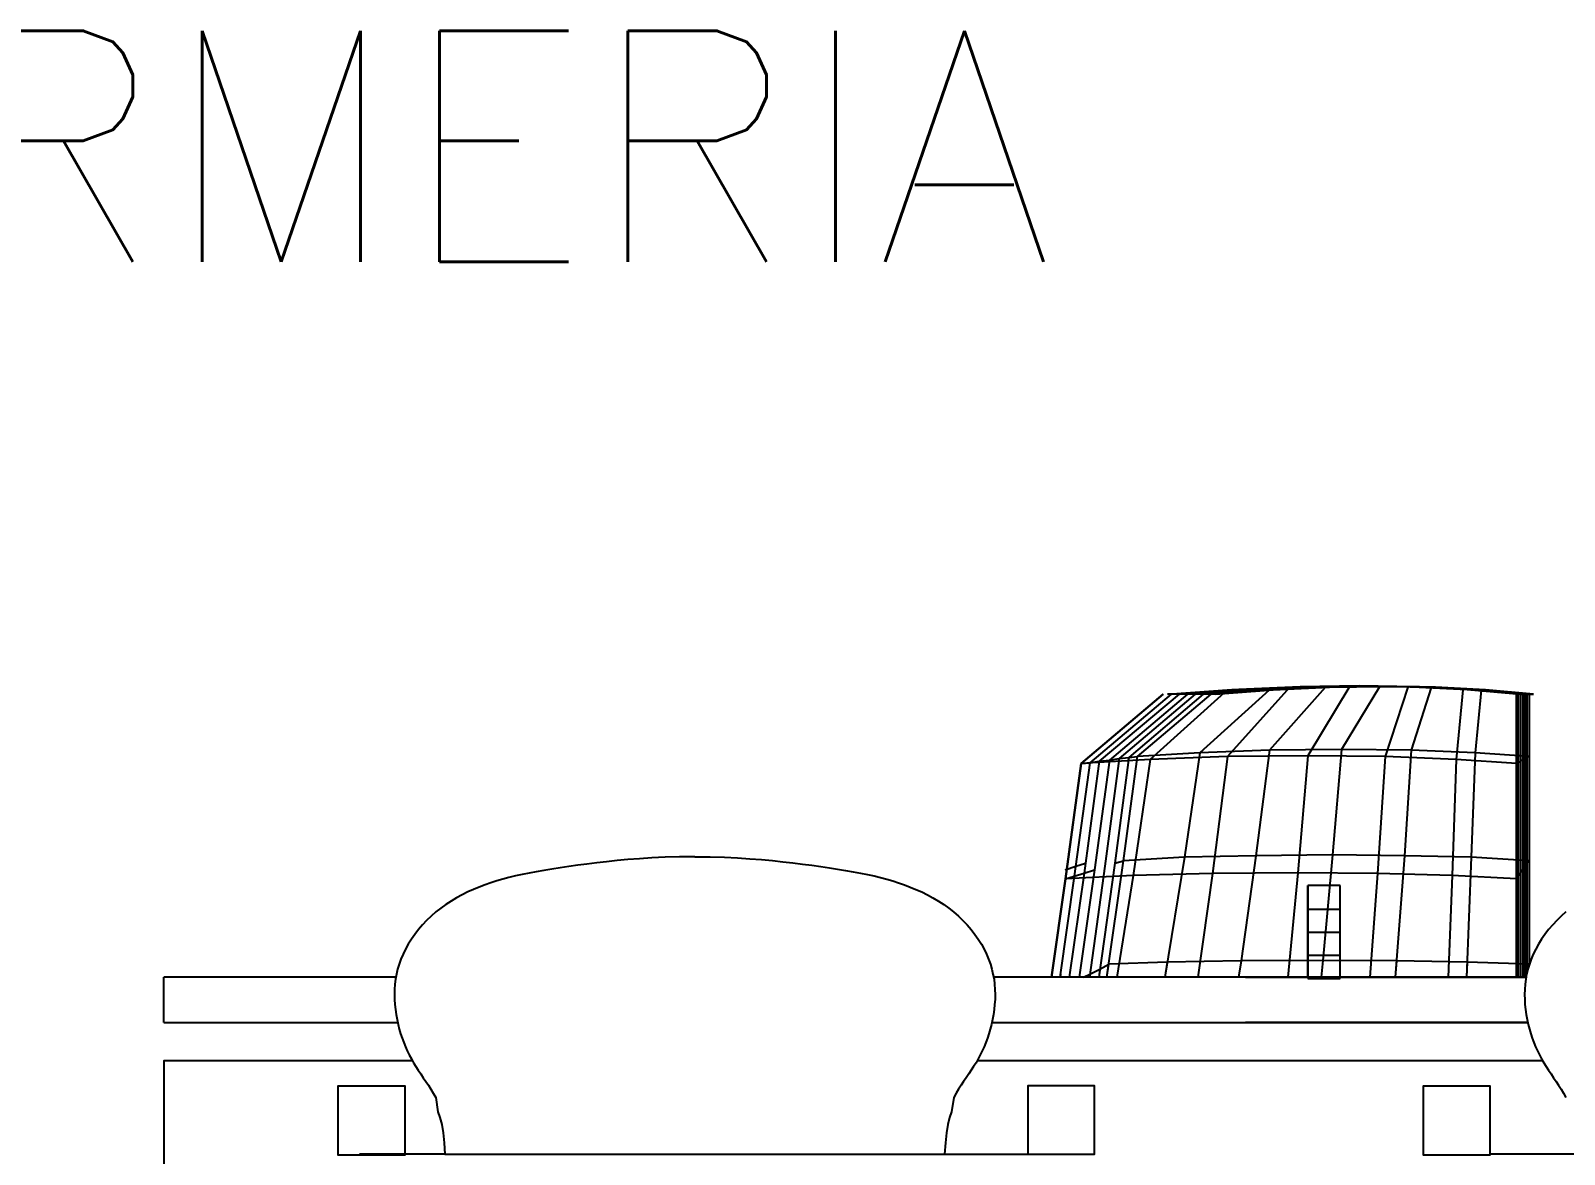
# Model space of a CAD drawing. Header units: millimetres. Extents: x 2056 to 4470, y 1400 to 3101.
# Drawn here: x 2174.748 to 2175.762, y 1408.79 to 1409.533 of the extents above; entities that cross this region are included whole.
import ezdxf
from ezdxf.enums import TextEntityAlignment as Align

# ---------------------------------------------------------------- set-up
doc = ezdxf.new("R2010")
doc.units = ezdxf.units.MM
doc.layers.add('A-ANNO-TEXT', color=190, linetype='Continuous')
doc.layers.add('A-PLAN-3', color=3, linetype='Continuous')
doc.styles.add('ROMANS', font='romans')

# ---------------------------------------------------------------- blocks, each defined once
blk = doc.blocks.new('ESCRITORIO CONSULTORIO')
for p, q in [((0.6063, 0.8689, 3.0108), (0.6606, 0.9146, 3.0108)), ((0.6606, 0.9146, 3.0108), (0.6063, 0.8689, 3.0108)), ((0.6658, 0.9146, 3.0108), (0.6121, 0.8694, 3.0108)), ((0.6711, 0.9146, 3.0108), (0.6183, 0.8704, 3.0108)), ((0.6766, 0.9146, 3.0108), (0.6251, 0.8711, 3.0108)), ((0.6818, 0.9146, 3.0108), (0.6316, 0.8721, 3.0108)), ((0.6871, 0.9146, 3.0108), (0.6378, 0.8729, 3.0108)), ((0.6436, 0.8734, 3.0108), (0.6923, 0.9146, 3.0108)), ((0.6436, 0.8734, 3.0108), (0.6923, 0.9146, 3.0108)), ((0.7031, 0.9176, 3.0108), (0.6521, 0.8716, 3.0108)), ((0.6634, 0.9148, 3.0108), (0.7059, 0.9178, 3.0108)), ((0.6634, 0.9148, 3.0108), (0.7059, 0.9178, 3.0108)), ((0.6634, 0.9148, 3.0108), (0.6634, 0.9148, 3.0108)), ((0.6634, 0.9148, 3.0108), (0.6634, 0.9148, 3.0108)), ((0.6686, 0.9148, 3.0108), (0.6634, 0.9148, 3.0108)), ((0.6634, 0.9148, 3.0108), (0.6634, 0.9148, 3.0108)), ((0.6686, 0.9148, 3.0108), (0.6634, 0.9148, 3.0108)), ((0.6634, 0.9148, 3.0108), (0.6634, 0.9148, 3.0108)), ((0.6634, 0.9148, 3.0108), (0.6634, 0.9148, 3.0108)), ((0.7106, 0.9178, 3.0108), (0.6686, 0.9148, 3.0108)), ((0.6739, 0.9148, 3.0108), (0.6686, 0.9148, 3.0108)), ((0.6686, 0.9148, 3.0108), (0.6686, 0.9148, 3.0108)), ((0.6686, 0.9148, 3.0108), (0.6686, 0.9148, 3.0108)), ((0.6739, 0.9148, 3.0108), (0.6686, 0.9148, 3.0108)), ((0.6686, 0.9148, 3.0108), (0.6686, 0.9148, 3.0108)), ((0.6686, 0.9148, 3.0108), (0.6686, 0.9148, 3.0108)), ((0.7151, 0.9178, 3.0108), (0.6739, 0.9148, 3.0108)), ((0.6794, 0.9148, 3.0108), (0.6739, 0.9148, 3.0108)), ((0.6739, 0.9148, 3.0108), (0.6739, 0.9148, 3.0108)), ((0.6739, 0.9148, 3.0108), (0.6739, 0.9148, 3.0108)), ((0.6794, 0.9148, 3.0108), (0.6739, 0.9148, 3.0108)), ((0.6739, 0.9148, 3.0108), (0.6739, 0.9148, 3.0108)), ((0.6739, 0.9148, 3.0108), (0.6739, 0.9148, 3.0108)), ((0.7196, 0.9178, 3.0108), (0.6794, 0.9148, 3.0108)), ((0.6846, 0.9148, 3.0108), (0.6794, 0.9148, 3.0108)), ((0.6794, 0.9148, 3.0108), (0.6794, 0.9148, 3.0108)), ((0.6794, 0.9148, 3.0108), (0.6794, 0.9148, 3.0108)), ((0.6846, 0.9148, 3.0108), (0.6794, 0.9148, 3.0108)), ((0.6794, 0.9148, 3.0108), (0.6794, 0.9148, 3.0108)), ((0.6794, 0.9148, 3.0108), (0.6794, 0.9148, 3.0108)), ((0.7241, 0.9176, 3.0108), (0.6846, 0.9148, 3.0108)), ((0.6899, 0.9148, 3.0108), (0.6846, 0.9148, 3.0108)), ((0.6846, 0.9148, 3.0108), (0.6846, 0.9148, 3.0108)), ((0.6846, 0.9148, 3.0108), (0.6846, 0.9148, 3.0108)), ((0.6899, 0.9148, 3.0108), (0.6846, 0.9148, 3.0108)), ((0.6846, 0.9148, 3.0108), (0.6846, 0.9148, 3.0108)), ((0.6846, 0.9148, 3.0108), (0.6846, 0.9148, 3.0108)), ((0.7306, 0.9174, 3.0108), (0.6848, 0.8759, 3.0108)), ((0.7286, 0.9176, 3.0108), (0.6899, 0.9148, 3.0108)), ((0.6951, 0.9148, 3.0108), (0.6899, 0.9148, 3.0108)), ((0.6899, 0.9148, 3.0108), (0.6899, 0.9148, 3.0108)), ((0.6899, 0.9148, 3.0108), (0.6899, 0.9148, 3.0108)), ((0.6951, 0.9148, 3.0108), (0.6899, 0.9148, 3.0108)), ((0.6899, 0.9148, 3.0108), (0.6899, 0.9148, 3.0108)), ((0.6899, 0.9148, 3.0108), (0.6899, 0.9148, 3.0108)), ((0.6951, 0.9148, 3.0108), (0.7334, 0.9176, 3.0108)), ((0.7334, 0.9176, 3.0108), (0.6951, 0.9148, 3.0108)), ((0.6951, 0.9148, 3.0108), (0.6951, 0.9148, 3.0108)), ((0.6951, 0.9148, 3.0108), (0.6951, 0.9148, 3.0108)), ((0.6951, 0.9148, 3.0108), (0.6951, 0.9148, 3.0108)), ((0.6951, 0.9148, 3.0108), (0.6951, 0.9148, 3.0108)), ((0.6951, 0.9148, 3.0108), (0.6951, 0.9148, 3.0108)), ((0.7443, 0.9194, 3.0108), (0.7031, 0.8734, 3.0108)), ((0.7059, 0.9178, 3.0108), (0.7471, 0.9196, 3.0108)), ((0.7059, 0.9178, 3.0108), (0.7471, 0.9196, 3.0108)), ((0.7059, 0.9178, 3.0108), (0.7059, 0.9178, 3.0108)), ((0.7059, 0.9178, 3.0108), (0.7059, 0.9178, 3.0108)), ((0.7059, 0.9178, 3.0108), (0.7106, 0.9178, 3.0108)), ((0.7511, 0.9196, 3.0108), (0.7106, 0.9178, 3.0108)), ((0.7106, 0.9178, 3.0108), (0.7106, 0.9178, 3.0108)), ((0.7106, 0.9178, 3.0108), (0.7151, 0.9178, 3.0108)), ((0.7106, 0.9178, 3.0108), (0.7106, 0.9178, 3.0108)), ((0.7106, 0.9178, 3.0108), (0.7106, 0.9178, 3.0108)), ((0.7551, 0.9196, 3.0108), (0.7151, 0.9178, 3.0108)), ((0.7151, 0.9178, 3.0108), (0.7151, 0.9178, 3.0108)), ((0.7151, 0.9178, 3.0108), (0.7196, 0.9178, 3.0108)), ((0.7151, 0.9178, 3.0108), (0.7151, 0.9178, 3.0108)), ((0.7151, 0.9178, 3.0108), (0.7151, 0.9178, 3.0108)), ((0.7589, 0.9193, 3.0108), (0.7196, 0.9178, 3.0108)), ((0.7196, 0.9178, 3.0108), (0.7196, 0.9178, 3.0108)), ((0.7196, 0.9178, 3.0108), (0.7241, 0.9176, 3.0108)), ((0.7196, 0.9178, 3.0108), (0.7196, 0.9178, 3.0108)), ((0.7196, 0.9178, 3.0108), (0.7196, 0.9178, 3.0108)), ((0.7626, 0.9193, 3.0108), (0.7241, 0.9176, 3.0108)), ((0.7241, 0.9176, 3.0108), (0.7241, 0.9176, 3.0108)), ((0.7241, 0.9176, 3.0108), (0.7286, 0.9176, 3.0108)), ((0.7241, 0.9176, 3.0108), (0.7241, 0.9176, 3.0108)), ((0.7241, 0.9176, 3.0108), (0.7241, 0.9176, 3.0108)), ((0.7664, 0.9193, 3.0108), (0.7286, 0.9176, 3.0108)), ((0.7286, 0.9176, 3.0108), (0.7286, 0.9176, 3.0108)), ((0.7286, 0.9176, 3.0108), (0.7334, 0.9176, 3.0108)), ((0.7286, 0.9176, 3.0108), (0.7286, 0.9176, 3.0108)), ((0.7286, 0.9176, 3.0108), (0.7286, 0.9176, 3.0108)), ((0.7678, 0.9191, 3.0108), (0.7308, 0.8776, 3.0108)), ((0.7334, 0.9176, 3.0108), (0.7706, 0.9193, 3.0108)), ((0.7706, 0.9193, 3.0108), (0.7334, 0.9176, 3.0108)), ((0.7334, 0.9176, 3.0108), (0.7334, 0.9176, 3.0108)), ((0.7334, 0.9176, 3.0108), (0.7334, 0.9176, 3.0108)), ((0.7334, 0.9176, 3.0108), (0.7334, 0.9176, 3.0108)), ((0.7334, 0.9176, 3.0108), (0.7334, 0.9176, 3.0108)), ((0.7471, 0.9196, 3.0108), (0.7869, 0.9203, 3.0108)), ((0.7471, 0.9196, 3.0108), (0.7869, 0.9203, 3.0108)), ((0.7471, 0.9196, 3.0108), (0.7471, 0.9196, 3.0108)), ((0.7471, 0.9196, 3.0108), (0.7471, 0.9196, 3.0108)), ((0.7471, 0.9196, 3.0108), (0.7511, 0.9196, 3.0108)), ((0.7901, 0.9203, 3.0108), (0.7511, 0.9196, 3.0108)), ((0.7511, 0.9196, 3.0108), (0.7511, 0.9196, 3.0108)), ((0.7511, 0.9196, 3.0108), (0.7551, 0.9196, 3.0108)), ((0.7511, 0.9196, 3.0108), (0.7511, 0.9196, 3.0108)), ((0.7511, 0.9196, 3.0108), (0.7511, 0.9196, 3.0108)), ((0.7934, 0.9201, 3.0108), (0.7551, 0.9196, 3.0108)), ((0.7551, 0.9196, 3.0108), (0.7551, 0.9196, 3.0108)), ((0.7551, 0.9196, 3.0108), (0.7589, 0.9193, 3.0108)), ((0.7551, 0.9196, 3.0108), (0.7551, 0.9196, 3.0108)), ((0.7551, 0.9196, 3.0108), (0.7551, 0.9196, 3.0108)), ((0.7841, 0.9201, 3.0108), (0.7563, 0.8739, 3.0108)), ((0.7966, 0.9201, 3.0108), (0.7589, 0.9193, 3.0108)), ((0.7589, 0.9193, 3.0108), (0.7589, 0.9193, 3.0108)), ((0.7589, 0.9193, 3.0108), (0.7626, 0.9193, 3.0108)), ((0.7589, 0.9193, 3.0108), (0.7589, 0.9193, 3.0108)), ((0.7589, 0.9193, 3.0108), (0.7589, 0.9193, 3.0108)), ((0.7996, 0.9198, 3.0108), (0.7626, 0.9193, 3.0108)), ((0.7626, 0.9193, 3.0108), (0.7626, 0.9193, 3.0108)), ((0.7626, 0.9193, 3.0108), (0.7664, 0.9193, 3.0108)), ((0.7626, 0.9193, 3.0108), (0.7626, 0.9193, 3.0108)), ((0.7626, 0.9193, 3.0108), (0.7626, 0.9193, 3.0108)), ((0.8029, 0.9198, 3.0108), (0.7664, 0.9193, 3.0108)), ((0.7664, 0.9193, 3.0108), (0.7664, 0.9193, 3.0108)), ((0.7664, 0.9193, 3.0108), (0.7706, 0.9193, 3.0108)), ((0.7664, 0.9193, 3.0108), (0.7664, 0.9193, 3.0108)), ((0.7664, 0.9193, 3.0108), (0.7664, 0.9193, 3.0108)), ((0.7706, 0.9193, 3.0108), (0.8064, 0.9198, 3.0108)), ((0.8064, 0.9198, 3.0108), (0.7706, 0.9193, 3.0108)), ((0.7706, 0.9193, 3.0108), (0.7706, 0.9193, 3.0108)), ((0.7706, 0.9193, 3.0108), (0.7706, 0.9193, 3.0108)), ((0.7706, 0.9193, 3.0108), (0.7706, 0.9193, 3.0108)), ((0.7706, 0.9193, 3.0108), (0.7706, 0.9193, 3.0108)), ((0.8036, 0.9196, 3.0108), (0.7786, 0.8781, 3.0108)), ((0.7869, 0.9203, 3.0108), (0.7869, 0.9203, 3.0108)), ((0.7869, 0.9203, 3.0108), (0.8251, 0.9196, 3.0108)), ((0.7869, 0.9203, 3.0108), (0.7869, 0.9203, 3.0108)), ((0.7869, 0.9203, 3.0108), (0.7901, 0.9203, 3.0108)), ((0.7869, 0.9203, 3.0108), (0.8251, 0.9196, 3.0108)), ((0.7901, 0.9203, 3.0108), (0.7901, 0.9203, 3.0108)), ((0.7901, 0.9203, 3.0108), (0.7934, 0.9201, 3.0108)), ((0.8276, 0.9196, 3.0108), (0.7901, 0.9203, 3.0108)), ((0.7901, 0.9203, 3.0108), (0.7901, 0.9203, 3.0108)), ((0.7901, 0.9203, 3.0108), (0.7901, 0.9203, 3.0108)), ((0.7934, 0.9201, 3.0108), (0.7934, 0.9201, 3.0108)), ((0.7934, 0.9201, 3.0108), (0.7966, 0.9201, 3.0108)), ((0.8301, 0.9196, 3.0108), (0.7934, 0.9201, 3.0108)), ((0.7934, 0.9201, 3.0108), (0.7934, 0.9201, 3.0108)), ((0.7934, 0.9201, 3.0108), (0.7934, 0.9201, 3.0108)), ((0.7966, 0.9201, 3.0108), (0.7966, 0.9201, 3.0108)), ((0.7966, 0.9201, 3.0108), (0.7996, 0.9198, 3.0108)), ((0.8329, 0.9193, 3.0108), (0.7966, 0.9201, 3.0108)), ((0.7966, 0.9201, 3.0108), (0.7966, 0.9201, 3.0108)), ((0.7966, 0.9201, 3.0108), (0.7966, 0.9201, 3.0108)), ((0.7996, 0.9198, 3.0108), (0.7996, 0.9198, 3.0108)), ((0.7996, 0.9198, 3.0108), (0.8029, 0.9198, 3.0108)), ((0.8356, 0.9193, 3.0108), (0.7996, 0.9198, 3.0108)), ((0.7996, 0.9198, 3.0108), (0.7996, 0.9198, 3.0108)), ((0.7996, 0.9198, 3.0108), (0.7996, 0.9198, 3.0108)), ((0.8029, 0.9198, 3.0108), (0.8029, 0.9198, 3.0108)), ((0.8029, 0.9198, 3.0108), (0.8064, 0.9198, 3.0108)), ((0.8381, 0.9193, 3.0108), (0.8029, 0.9198, 3.0108)), ((0.8029, 0.9198, 3.0108), (0.8029, 0.9198, 3.0108)), ((0.8029, 0.9198, 3.0108), (0.8029, 0.9198, 3.0108)), ((0.8064, 0.9198, 3.0108), (0.8064, 0.9198, 3.0108)), ((0.8064, 0.9198, 3.0108), (0.8406, 0.9193, 3.0108)), ((0.8064, 0.9198, 3.0108), (0.8064, 0.9198, 3.0108)), ((0.8406, 0.9193, 3.0108), (0.8064, 0.9198, 3.0108)), ((0.8064, 0.9198, 3.0108), (0.8064, 0.9198, 3.0108)), ((0.8064, 0.9198, 3.0108), (0.8064, 0.9198, 3.0108)), ((0.8223, 0.9194, 3.0108), (0.8073, 0.8734, 3.0108)), ((0.8378, 0.9191, 3.0108), (0.8246, 0.8776, 3.0108)), ((0.8251, 0.9196, 3.0108), (0.8251, 0.9196, 3.0108)), ((0.8251, 0.9196, 3.0108), (0.8616, 0.9178, 3.0108)), ((0.8251, 0.9196, 3.0108), (0.8251, 0.9196, 3.0108)), ((0.8251, 0.9196, 3.0108), (0.8276, 0.9196, 3.0108)), ((0.8251, 0.9196, 3.0108), (0.8616, 0.9178, 3.0108)), ((0.8276, 0.9196, 3.0108), (0.8276, 0.9196, 3.0108)), ((0.8276, 0.9196, 3.0108), (0.8301, 0.9196, 3.0108)), ((0.8636, 0.9178, 3.0108), (0.8276, 0.9196, 3.0108)), ((0.8276, 0.9196, 3.0108), (0.8276, 0.9196, 3.0108)), ((0.8276, 0.9196, 3.0108), (0.8276, 0.9196, 3.0108)), ((0.8301, 0.9196, 3.0108), (0.8301, 0.9196, 3.0108)), ((0.8301, 0.9196, 3.0108), (0.8329, 0.9193, 3.0108)), ((0.8656, 0.9178, 3.0108), (0.8301, 0.9196, 3.0108)), ((0.8301, 0.9196, 3.0108), (0.8301, 0.9196, 3.0108)), ((0.8301, 0.9196, 3.0108), (0.8301, 0.9196, 3.0108)), ((0.8329, 0.9193, 3.0108), (0.8329, 0.9193, 3.0108)), ((0.8329, 0.9193, 3.0108), (0.8356, 0.9193, 3.0108)), ((0.8676, 0.9178, 3.0108), (0.8329, 0.9193, 3.0108)), ((0.8329, 0.9193, 3.0108), (0.8329, 0.9193, 3.0108)), ((0.8329, 0.9193, 3.0108), (0.8329, 0.9193, 3.0108)), ((0.8356, 0.9193, 3.0108), (0.8356, 0.9193, 3.0108)), ((0.8356, 0.9193, 3.0108), (0.8381, 0.9193, 3.0108)), ((0.8699, 0.9176, 3.0108), (0.8356, 0.9193, 3.0108)), ((0.8356, 0.9193, 3.0108), (0.8356, 0.9193, 3.0108)), ((0.8356, 0.9193, 3.0108), (0.8356, 0.9193, 3.0108)), ((0.8381, 0.9193, 3.0108), (0.8381, 0.9193, 3.0108)), ((0.8381, 0.9193, 3.0108), (0.8406, 0.9193, 3.0108)), ((0.8719, 0.9176, 3.0108), (0.8381, 0.9193, 3.0108)), ((0.8381, 0.9193, 3.0108), (0.8381, 0.9193, 3.0108)), ((0.8381, 0.9193, 3.0108), (0.8381, 0.9193, 3.0108)), ((0.8406, 0.9193, 3.0108), (0.8406, 0.9193, 3.0108)), ((0.8406, 0.9193, 3.0108), (0.8736, 0.9176, 3.0108)), ((0.8406, 0.9193, 3.0108), (0.8406, 0.9193, 3.0108)), ((0.8736, 0.9176, 3.0108), (0.8406, 0.9193, 3.0108)), ((0.8406, 0.9193, 3.0108), (0.8406, 0.9193, 3.0108)), ((0.8406, 0.9193, 3.0108), (0.8406, 0.9193, 3.0108)), ((0.8588, 0.9176, 3.0108), (0.8543, 0.8716, 3.0108)), ((0.8616, 0.9178, 3.0108), (0.8616, 0.9178, 3.0108)), ((0.8616, 0.9178, 3.0108), (0.8969, 0.9148, 3.0108)), ((0.8616, 0.9178, 3.0108), (0.8616, 0.9178, 3.0108)), ((0.8616, 0.9178, 3.0108), (0.8636, 0.9178, 3.0108)), ((0.8616, 0.9178, 3.0108), (0.8969, 0.9148, 3.0108)), ((0.8636, 0.9178, 3.0108), (0.8636, 0.9178, 3.0108)), ((0.8636, 0.9178, 3.0108), (0.8656, 0.9178, 3.0108)), ((0.8981, 0.9148, 3.0108), (0.8636, 0.9178, 3.0108)), ((0.8636, 0.9178, 3.0108), (0.8636, 0.9178, 3.0108)), ((0.8636, 0.9178, 3.0108), (0.8636, 0.9178, 3.0108)), ((0.8656, 0.9178, 3.0108), (0.8656, 0.9178, 3.0108)), ((0.8656, 0.9178, 3.0108), (0.8676, 0.9178, 3.0108)), ((0.8996, 0.9148, 3.0108), (0.8656, 0.9178, 3.0108)), ((0.8656, 0.9178, 3.0108), (0.8656, 0.9178, 3.0108)), ((0.8656, 0.9178, 3.0108), (0.8656, 0.9178, 3.0108)), ((0.8708, 0.9174, 3.0108), (0.8668, 0.8759, 3.0108)), ((0.8676, 0.9178, 3.0108), (0.8676, 0.9178, 3.0108)), ((0.8676, 0.9178, 3.0108), (0.8699, 0.9176, 3.0108)), ((0.9011, 0.9148, 3.0108), (0.8676, 0.9178, 3.0108)), ((0.8676, 0.9178, 3.0108), (0.8676, 0.9178, 3.0108)), ((0.8676, 0.9178, 3.0108), (0.8676, 0.9178, 3.0108)), ((0.8699, 0.9176, 3.0108), (0.8699, 0.9176, 3.0108)), ((0.8699, 0.9176, 3.0108), (0.8719, 0.9176, 3.0108)), ((0.9024, 0.9148, 3.0108), (0.8699, 0.9176, 3.0108)), ((0.8699, 0.9176, 3.0108), (0.8699, 0.9176, 3.0108)), ((0.8699, 0.9176, 3.0108), (0.8699, 0.9176, 3.0108)), ((0.8719, 0.9176, 3.0108), (0.8719, 0.9176, 3.0108)), ((0.8719, 0.9176, 3.0108), (0.8736, 0.9176, 3.0108)), ((0.9039, 0.9148, 3.0108), (0.8719, 0.9176, 3.0108)), ((0.8719, 0.9176, 3.0108), (0.8719, 0.9176, 3.0108)), ((0.8719, 0.9176, 3.0108), (0.8719, 0.9176, 3.0108)), ((0.8736, 0.9176, 3.0108), (0.8736, 0.9176, 3.0108)), ((0.8736, 0.9176, 3.0108), (0.9054, 0.9148, 3.0108)), ((0.8736, 0.9176, 3.0108), (0.8736, 0.9176, 3.0108)), ((0.9054, 0.9148, 3.0108), (0.8736, 0.9176, 3.0108)), ((0.8736, 0.9176, 3.0108), (0.8736, 0.9176, 3.0108)), ((0.8736, 0.9176, 3.0108), (0.8736, 0.9176, 3.0108)), ((0.8941, 0.9146, 3.0108), (0.8941, 0.8689, 3.0108)), ((0.8941, 0.8689, 3.0108), (0.8941, 0.9146, 3.0108)), ((0.8953, 0.9146, 3.0108), (0.8953, 0.8694, 3.0108)), ((0.8968, 0.9146, 3.0108), (0.8968, 0.8704, 3.0108)), ((0.8969, 0.9148, 3.0108), (0.8969, 0.9148, 3.0108)), ((0.8969, 0.9148, 3.0108), (0.8981, 0.9148, 3.0108)), ((0.8969, 0.9148, 3.0108), (0.8969, 0.9148, 3.0108)), ((0.8969, 0.9148, 3.0108), (0.8969, 0.9148, 3.0108)), ((0.8969, 0.9148, 3.0108), (0.8969, 0.9148, 3.0108)), ((0.8969, 0.9148, 3.0108), (0.8981, 0.9148, 3.0108)), ((0.8981, 0.9148, 3.0108), (0.8981, 0.9148, 3.0108)), ((0.8981, 0.9148, 3.0108), (0.8996, 0.9148, 3.0108)), ((0.8981, 0.9148, 3.0108), (0.8981, 0.9148, 3.0108)), ((0.8981, 0.9148, 3.0108), (0.8996, 0.9148, 3.0108)), ((0.8983, 0.9146, 3.0108), (0.8983, 0.8711, 3.0108)), ((0.8996, 0.9148, 3.0108), (0.8996, 0.9148, 3.0108)), ((0.8996, 0.9148, 3.0108), (0.9011, 0.9148, 3.0108)), ((0.8996, 0.9148, 3.0108), (0.8996, 0.9148, 3.0108)), ((0.8996, 0.9148, 3.0108), (0.9011, 0.9148, 3.0108)), ((0.8996, 0.9146, 3.0108), (0.8996, 0.8721, 3.0108)), ((0.9011, 0.9148, 3.0108), (0.9011, 0.9148, 3.0108)), ((0.9011, 0.9148, 3.0108), (0.9024, 0.9148, 3.0108)), ((0.9011, 0.9148, 3.0108), (0.9011, 0.9148, 3.0108)), ((0.9011, 0.9148, 3.0108), (0.9024, 0.9148, 3.0108)), ((0.9011, 0.9146, 3.0108), (0.9011, 0.8729, 3.0108)), ((0.9024, 0.9148, 3.0108), (0.9024, 0.9148, 3.0108)), ((0.9024, 0.9148, 3.0108), (0.9039, 0.9148, 3.0108)), ((0.9024, 0.9148, 3.0108), (0.9024, 0.9148, 3.0108)), ((0.9024, 0.9148, 3.0108), (0.9039, 0.9148, 3.0108)), ((0.9026, 0.9146, 3.0108), (0.9026, 0.8734, 3.0108)), ((0.9026, 0.9146, 3.0108), (0.9026, 0.8734, 3.0108)), ((0.9039, 0.9148, 3.0108), (0.9039, 0.9148, 3.0108)), ((0.9039, 0.9148, 3.0108), (0.9054, 0.9148, 3.0108)), ((0.9039, 0.9148, 3.0108), (0.9039, 0.9148, 3.0108)), ((0.9039, 0.9148, 3.0108), (0.9054, 0.9148, 3.0108)), ((0.9054, 0.9148, 3.0108), (0.9054, 0.9148, 3.0108)), ((0.9054, 0.9148, 3.0108), (0.9054, 0.9148, 3.0108)), ((0.9054, 0.9148, 3.0108), (0.9054, 0.9148, 3.0108)), ((0.6316, 0.8721, 3.0108), (0.6221, 0.8009, 3.0108)), ((0.6251, 0.8711, 3.0108), (0.6316, 0.8721, 3.0108)), ((0.6378, 0.8729, 3.0108), (0.6286, 0.8029, 3.0108)), ((0.6316, 0.8721, 3.0108), (0.6378, 0.8729, 3.0108)), ((0.6316, 0.8721, 3.0108), (0.6316, 0.8721, 3.0108)), ((0.6316, 0.8721, 3.0108), (0.6316, 0.8721, 3.0108)), ((0.6316, 0.8721, 3.0108), (0.6316, 0.8721, 3.0108)), ((0.6343, 0.8046, 3.0108), (0.6436, 0.8734, 3.0108)), ((0.6343, 0.8046, 3.0108), (0.6436, 0.8734, 3.0108)), ((0.6378, 0.8729, 3.0108), (0.6436, 0.8734, 3.0108)), ((0.6378, 0.8729, 3.0108), (0.6378, 0.8729, 3.0108)), ((0.6378, 0.8729, 3.0108), (0.6378, 0.8729, 3.0108)), ((0.6378, 0.8729, 3.0108), (0.6378, 0.8729, 3.0108)), ((0.6848, 0.8759, 3.0108), (0.6436, 0.8734, 3.0108)), ((0.6436, 0.8734, 3.0108), (0.6436, 0.8734, 3.0108)), ((0.6436, 0.8734, 3.0108), (0.6436, 0.8734, 3.0108)), ((0.6436, 0.8734, 3.0108), (0.6436, 0.8734, 3.0108)), ((0.6436, 0.8734, 3.0108), (0.6436, 0.8734, 3.0108)), ((0.6436, 0.8734, 3.0108), (0.6436, 0.8734, 3.0108)), ((0.6436, 0.8734, 3.0108), (0.6436, 0.8734, 3.0108)), ((0.7031, 0.8734, 3.0108), (0.6521, 0.8716, 3.0108)), ((0.6848, 0.8759, 3.0108), (0.6746, 0.8069, 3.0108)), ((0.7308, 0.8776, 3.0108), (0.6848, 0.8759, 3.0108)), ((0.6848, 0.8759, 3.0108), (0.6848, 0.8759, 3.0108)), ((0.6848, 0.8759, 3.0108), (0.6848, 0.8759, 3.0108)), ((0.6848, 0.8759, 3.0108), (0.6848, 0.8759, 3.0108)), ((0.7031, 0.8734, 3.0108), (0.6933, 0.7961, 3.0108)), ((0.7563, 0.8739, 3.0108), (0.7031, 0.8734, 3.0108)), ((0.7031, 0.8734, 3.0108), (0.7031, 0.8734, 3.0108)), ((0.7031, 0.8734, 3.0108), (0.7031, 0.8734, 3.0108)), ((0.7031, 0.8734, 3.0108), (0.7031, 0.8734, 3.0108)), ((0.7308, 0.8776, 3.0108), (0.7218, 0.8079, 3.0108)), ((0.7786, 0.8781, 3.0108), (0.7308, 0.8776, 3.0108)), ((0.7308, 0.8776, 3.0108), (0.7308, 0.8776, 3.0108)), ((0.7308, 0.8776, 3.0108), (0.7308, 0.8776, 3.0108)), ((0.7308, 0.8776, 3.0108), (0.7308, 0.8776, 3.0108)), ((0.7563, 0.8739, 3.0108), (0.7496, 0.7966, 3.0108)), ((0.7563, 0.8739, 3.0108), (0.7563, 0.8739, 3.0108)), ((0.8073, 0.8734, 3.0108), (0.7563, 0.8739, 3.0108)), ((0.7563, 0.8739, 3.0108), (0.7563, 0.8739, 3.0108)), ((0.7563, 0.8739, 3.0108), (0.7563, 0.8739, 3.0108)), ((0.7786, 0.8781, 3.0108), (0.7726, 0.8084, 3.0108)), ((0.7786, 0.8781, 3.0108), (0.7786, 0.8781, 3.0108)), ((0.8246, 0.8776, 3.0108), (0.7786, 0.8781, 3.0108)), ((0.7786, 0.8781, 3.0108), (0.7786, 0.8781, 3.0108)), ((0.7786, 0.8781, 3.0108), (0.7786, 0.8781, 3.0108)), ((0.8073, 0.8734, 3.0108), (0.8023, 0.7961, 3.0108)), ((0.8073, 0.8734, 3.0108), (0.8073, 0.8734, 3.0108)), ((0.8543, 0.8716, 3.0108), (0.8073, 0.8734, 3.0108)), ((0.8073, 0.8734, 3.0108), (0.8073, 0.8734, 3.0108)), ((0.8073, 0.8734, 3.0108), (0.8073, 0.8734, 3.0108)), ((0.8246, 0.8776, 3.0108), (0.8201, 0.8079, 3.0108)), ((0.8246, 0.8776, 3.0108), (0.8246, 0.8776, 3.0108)), ((0.8668, 0.8759, 3.0108), (0.8246, 0.8776, 3.0108)), ((0.8246, 0.8776, 3.0108), (0.8246, 0.8776, 3.0108)), ((0.8246, 0.8776, 3.0108), (0.8246, 0.8776, 3.0108)), ((0.8668, 0.8759, 3.0108), (0.8643, 0.8069, 3.0108)), ((0.8668, 0.8759, 3.0108), (0.8668, 0.8759, 3.0108)), ((0.9026, 0.8734, 3.0108), (0.8668, 0.8759, 3.0108)), ((0.8668, 0.8759, 3.0108), (0.8668, 0.8759, 3.0108)), ((0.8668, 0.8759, 3.0108), (0.8668, 0.8759, 3.0108)), ((0.8996, 0.8721, 3.0108), (0.8983, 0.8711, 3.0108)), ((0.9011, 0.8729, 3.0108), (0.8996, 0.8721, 3.0108)), ((0.8996, 0.8721, 3.0108), (0.8996, 0.8721, 3.0108)), ((0.8996, 0.8721, 3.0108), (0.8996, 0.8009, 3.0108)), ((0.8996, 0.8721, 3.0108), (0.8996, 0.8721, 3.0108)), ((0.8996, 0.8721, 3.0108), (0.8996, 0.8721, 3.0108)), ((0.9026, 0.8734, 3.0108), (0.9011, 0.8729, 3.0108)), ((0.9011, 0.8729, 3.0108), (0.9011, 0.8729, 3.0108)), ((0.9011, 0.8729, 3.0108), (0.9011, 0.8029, 3.0108)), ((0.9011, 0.8729, 3.0108), (0.9011, 0.8729, 3.0108)), ((0.9011, 0.8729, 3.0108), (0.9011, 0.8729, 3.0108)), ((0.9026, 0.8734, 3.0108), (0.9026, 0.8734, 3.0108)), ((0.9026, 0.8734, 3.0108), (0.9026, 0.8046, 3.0108)), ((0.9026, 0.8734, 3.0108), (0.9026, 0.8734, 3.0108)), ((0.9026, 0.8734, 3.0108), (0.9026, 0.8046, 3.0108)), ((0.5961, 0.7926, 3.0108), (0.6063, 0.8689, 3.0108)), ((0.6063, 0.8689, 3.0108), (0.5961, 0.7926, 3.0108)), ((0.6121, 0.8694, 3.0108), (0.6018, 0.7944, 3.0108)), ((0.6521, 0.8716, 3.0108), (0.6063, 0.8689, 3.0108)), ((0.6063, 0.8689, 3.0108), (0.6121, 0.8694, 3.0108)), ((0.6063, 0.8689, 3.0108), (0.6063, 0.8689, 3.0108)), ((0.6063, 0.8689, 3.0108), (0.6063, 0.8689, 3.0108)), ((0.6063, 0.8689, 3.0108), (0.6063, 0.8689, 3.0108)), ((0.6063, 0.8689, 3.0108), (0.6063, 0.8689, 3.0108)), ((0.6183, 0.8704, 3.0108), (0.6083, 0.7964, 3.0108)), ((0.6121, 0.8694, 3.0108), (0.6183, 0.8704, 3.0108)), ((0.6121, 0.8694, 3.0108), (0.6121, 0.8694, 3.0108)), ((0.6121, 0.8694, 3.0108), (0.6121, 0.8694, 3.0108)), ((0.6121, 0.8694, 3.0108), (0.6121, 0.8694, 3.0108)), ((0.6251, 0.8711, 3.0108), (0.6151, 0.7986, 3.0108)), ((0.6183, 0.8704, 3.0108), (0.6251, 0.8711, 3.0108)), ((0.6183, 0.8704, 3.0108), (0.6183, 0.8704, 3.0108)), ((0.6183, 0.8704, 3.0108), (0.6183, 0.8704, 3.0108)), ((0.6183, 0.8704, 3.0108), (0.6183, 0.8704, 3.0108)), ((0.6251, 0.8711, 3.0108), (0.6251, 0.8711, 3.0108)), ((0.6251, 0.8711, 3.0108), (0.6251, 0.8711, 3.0108)), ((0.6251, 0.8711, 3.0108), (0.6251, 0.8711, 3.0108)), ((0.6521, 0.8716, 3.0108), (0.6408, 0.7949, 3.0108)), ((0.6521, 0.8716, 3.0108), (0.6521, 0.8716, 3.0108)), ((0.6521, 0.8716, 3.0108), (0.6521, 0.8716, 3.0108)), ((0.6521, 0.8716, 3.0108), (0.6521, 0.8716, 3.0108)), ((0.8543, 0.8716, 3.0108), (0.8516, 0.7949, 3.0108)), ((0.8543, 0.8716, 3.0108), (0.8543, 0.8716, 3.0108)), ((0.8941, 0.8689, 3.0108), (0.8543, 0.8716, 3.0108)), ((0.8543, 0.8716, 3.0108), (0.8543, 0.8716, 3.0108)), ((0.8543, 0.8716, 3.0108), (0.8543, 0.8716, 3.0108)), ((0.8953, 0.8694, 3.0108), (0.8941, 0.8689, 3.0108)), ((0.8941, 0.8689, 3.0108), (0.8941, 0.8689, 3.0108)), ((0.8941, 0.8689, 3.0108), (0.8941, 0.7926, 3.0108)), ((0.8941, 0.8689, 3.0108), (0.8941, 0.8689, 3.0108)), ((0.8941, 0.7926, 3.0108), (0.8941, 0.8689, 3.0108)), ((0.8941, 0.8689, 3.0108), (0.8941, 0.8689, 3.0108)), ((0.8941, 0.8689, 3.0108), (0.8941, 0.8689, 3.0108)), ((0.8968, 0.8704, 3.0108), (0.8953, 0.8694, 3.0108)), ((0.8953, 0.8694, 3.0108), (0.8953, 0.8694, 3.0108)), ((0.8953, 0.8694, 3.0108), (0.8953, 0.7944, 3.0108)), ((0.8953, 0.8694, 3.0108), (0.8953, 0.8694, 3.0108)), ((0.8953, 0.8694, 3.0108), (0.8953, 0.8694, 3.0108)), ((0.8983, 0.8711, 3.0108), (0.8968, 0.8704, 3.0108)), ((0.8968, 0.8704, 3.0108), (0.8968, 0.8704, 3.0108)), ((0.8968, 0.8704, 3.0108), (0.8968, 0.7964, 3.0108)), ((0.8968, 0.8704, 3.0108), (0.8968, 0.8704, 3.0108)), ((0.8968, 0.8704, 3.0108), (0.8968, 0.8704, 3.0108)), ((0.8983, 0.8711, 3.0108), (0.8983, 0.8711, 3.0108)), ((0.8983, 0.8711, 3.0108), (0.8983, 0.7986, 3.0108)), ((0.8983, 0.8711, 3.0108), (0.8983, 0.8711, 3.0108)), ((0.8983, 0.8711, 3.0108), (0.8983, 0.8711, 3.0108)), ((0.6028, 0.8009, 3.0108), (0.6093, 0.8029, 3.0108)), ((0.6093, 0.8029, 3.0108), (0.6093, 0.8029, 3.0108)), ((0.6093, 0.8029, 3.0108), (0.6093, 0.8029, 3.0108)), ((0.6093, 0.8029, 3.0108), (0.6093, 0.8029, 3.0108)), ((0.6286, 0.8029, 3.0108), (0.6181, 0.7276, 3.0108)), ((0.6234, 0.7276, 3.0108), (0.6343, 0.8046, 3.0108)), ((0.6234, 0.7276, 3.0108), (0.6343, 0.8046, 3.0108)), ((0.6286, 0.8029, 3.0108), (0.6343, 0.8046, 3.0108)), ((0.6746, 0.8069, 3.0108), (0.6343, 0.8046, 3.0108)), ((0.6343, 0.8046, 3.0108), (0.6343, 0.8046, 3.0108)), ((0.6343, 0.8046, 3.0108), (0.6343, 0.8046, 3.0108)), ((0.6343, 0.8046, 3.0108), (0.6343, 0.8046, 3.0108)), ((0.6343, 0.8046, 3.0108), (0.6343, 0.8046, 3.0108)), ((0.6343, 0.8046, 3.0108), (0.6343, 0.8046, 3.0108)), ((0.6343, 0.8046, 3.0108), (0.6343, 0.8046, 3.0108)), ((0.6746, 0.8069, 3.0108), (0.6617, 0.7276, 3.0108)), ((0.7218, 0.8079, 3.0108), (0.6746, 0.8069, 3.0108)), ((0.6746, 0.8069, 3.0108), (0.6746, 0.8069, 3.0108)), ((0.6746, 0.8069, 3.0108), (0.6746, 0.8069, 3.0108)), ((0.6746, 0.8069, 3.0108), (0.6746, 0.8069, 3.0108)), ((0.7218, 0.8079, 3.0108), (0.7121, 0.7384, 3.0108)), ((0.7726, 0.8084, 3.0108), (0.7218, 0.8079, 3.0108)), ((0.7218, 0.8079, 3.0108), (0.7218, 0.8079, 3.0108)), ((0.7218, 0.8079, 3.0108), (0.7218, 0.8079, 3.0108)), ((0.7218, 0.8079, 3.0108), (0.7218, 0.8079, 3.0108)), ((0.7726, 0.8084, 3.0108), (0.7661, 0.7386, 3.0108)), ((0.7726, 0.8084, 3.0108), (0.7726, 0.8084, 3.0108)), ((0.8201, 0.8079, 3.0108), (0.7726, 0.8084, 3.0108)), ((0.7726, 0.8084, 3.0108), (0.7726, 0.8084, 3.0108)), ((0.7726, 0.8084, 3.0108), (0.7726, 0.8084, 3.0108)), ((0.8201, 0.8079, 3.0108), (0.814, 0.7276, 3.0108)), ((0.8201, 0.8079, 3.0108), (0.8201, 0.8079, 3.0108)), ((0.8643, 0.8069, 3.0108), (0.8201, 0.8079, 3.0108)), ((0.8201, 0.8079, 3.0108), (0.8201, 0.8079, 3.0108)), ((0.8201, 0.8079, 3.0108), (0.8201, 0.8079, 3.0108)), ((0.8643, 0.8069, 3.0108), (0.8612, 0.7276, 3.0108)), ((0.8643, 0.8069, 3.0108), (0.8643, 0.8069, 3.0108)), ((0.9026, 0.8046, 3.0108), (0.8643, 0.8069, 3.0108)), ((0.8643, 0.8069, 3.0108), (0.8643, 0.8069, 3.0108)), ((0.8643, 0.8069, 3.0108), (0.8643, 0.8069, 3.0108)), ((0.9011, 0.8029, 3.0108), (0.8996, 0.8009, 3.0108)), ((0.9026, 0.8046, 3.0108), (0.9011, 0.8029, 3.0108)), ((0.9011, 0.8029, 3.0108), (0.9011, 0.8029, 3.0108)), ((0.9011, 0.8029, 3.0108), (0.9011, 0.7302, 3.0108)), ((0.9011, 0.8029, 3.0108), (0.9011, 0.8029, 3.0108)), ((0.9011, 0.8029, 3.0108), (0.9011, 0.8029, 3.0108)), ((0.9026, 0.8046, 3.0108), (0.9026, 0.8046, 3.0108)), ((0.9026, 0.8046, 3.0108), (0.9026, 0.7361, 3.0108)), ((0.9026, 0.8046, 3.0108), (0.9026, 0.8046, 3.0108)), ((0.9026, 0.8046, 3.0108), (0.9026, 0.7361, 3.0108)), ((0.5867, 0.7276, 3.0108), (0.5961, 0.7926, 3.0108)), ((0.5961, 0.7926, 3.0108), (0.5867, 0.7276, 3.0108)), ((0.6018, 0.7944, 3.0108), (0.5922, 0.7276, 3.0108)), ((0.5958, 0.7986, 3.0108), (0.6028, 0.8009, 3.0108)), ((0.5958, 0.7986, 3.0108), (0.5958, 0.7986, 3.0108)), ((0.5958, 0.7986, 3.0108), (0.5958, 0.7986, 3.0108)), ((0.5958, 0.7986, 3.0108), (0.5958, 0.7986, 3.0108)), ((0.6408, 0.7949, 3.0108), (0.5961, 0.7926, 3.0108)), ((0.5961, 0.7926, 3.0108), (0.6018, 0.7944, 3.0108)), ((0.5961, 0.7926, 3.0108), (0.5961, 0.7926, 3.0108)), ((0.5961, 0.7926, 3.0108), (0.5961, 0.7926, 3.0108)), ((0.5961, 0.7926, 3.0108), (0.5961, 0.7926, 3.0108)), ((0.5961, 0.7926, 3.0108), (0.5961, 0.7926, 3.0108)), ((0.6083, 0.7964, 3.0108), (0.5985, 0.7276, 3.0108)), ((0.6018, 0.7944, 3.0108), (0.6083, 0.7964, 3.0108)), ((0.6018, 0.7944, 3.0108), (0.6018, 0.7944, 3.0108)), ((0.6018, 0.7944, 3.0108), (0.6018, 0.7944, 3.0108)), ((0.6018, 0.7944, 3.0108), (0.6018, 0.7944, 3.0108)), ((0.6028, 0.8009, 3.0108), (0.6028, 0.8009, 3.0108)), ((0.6028, 0.8009, 3.0108), (0.6028, 0.8009, 3.0108)), ((0.6028, 0.8009, 3.0108), (0.6028, 0.8009, 3.0108)), ((0.6151, 0.7986, 3.0108), (0.605, 0.7276, 3.0108)), ((0.6083, 0.7964, 3.0108), (0.6151, 0.7986, 3.0108)), ((0.6083, 0.7964, 3.0108), (0.6083, 0.7964, 3.0108)), ((0.6083, 0.7964, 3.0108), (0.6083, 0.7964, 3.0108)), ((0.6083, 0.7964, 3.0108), (0.6083, 0.7964, 3.0108)), ((0.6221, 0.8009, 3.0108), (0.6118, 0.7276, 3.0108)), ((0.6216, 0.7949, 3.0108), (0.6216, 0.7949, 3.0108)), ((0.6216, 0.7949, 3.0108), (0.6216, 0.7949, 3.0108)), ((0.6216, 0.7949, 3.0108), (0.6216, 0.7949, 3.0108)), ((0.6408, 0.7949, 3.0108), (0.6299, 0.7276, 3.0108)), ((0.6933, 0.7961, 3.0108), (0.6408, 0.7949, 3.0108)), ((0.6933, 0.7961, 3.0108), (0.6836, 0.7276, 3.0108)), ((0.7496, 0.7966, 3.0108), (0.6933, 0.7961, 3.0108)), ((0.6933, 0.7961, 3.0108), (0.6933, 0.7961, 3.0108)), ((0.6933, 0.7961, 3.0108), (0.6933, 0.7961, 3.0108)), ((0.6933, 0.7961, 3.0108), (0.6933, 0.7961, 3.0108)), ((0.7496, 0.7966, 3.0108), (0.7431, 0.7276, 3.0108)), ((0.7496, 0.7966, 3.0108), (0.7496, 0.7966, 3.0108)), ((0.8023, 0.7961, 3.0108), (0.7496, 0.7966, 3.0108)), ((0.7496, 0.7966, 3.0108), (0.7496, 0.7966, 3.0108)), ((0.7496, 0.7966, 3.0108), (0.7496, 0.7966, 3.0108)), ((0.8023, 0.7961, 3.0108), (0.7972, 0.7276, 3.0108)), ((0.8023, 0.7961, 3.0108), (0.8023, 0.7961, 3.0108)), ((0.8516, 0.7949, 3.0108), (0.8023, 0.7961, 3.0108)), ((0.8023, 0.7961, 3.0108), (0.8023, 0.7961, 3.0108)), ((0.8023, 0.7961, 3.0108), (0.8023, 0.7961, 3.0108)), ((0.8516, 0.7949, 3.0108), (0.849, 0.7276, 3.0108)), ((0.8516, 0.7949, 3.0108), (0.8516, 0.7949, 3.0108)), ((0.8941, 0.7926, 3.0108), (0.8516, 0.7949, 3.0108)), ((0.8516, 0.7949, 3.0108), (0.8516, 0.7949, 3.0108)), ((0.8516, 0.7949, 3.0108), (0.8516, 0.7949, 3.0108)), ((0.8953, 0.7944, 3.0108), (0.8941, 0.7926, 3.0108)), ((0.8941, 0.7926, 3.0108), (0.8941, 0.7926, 3.0108)), ((0.8941, 0.7926, 3.0108), (0.8941, 0.7276, 3.0108)), ((0.8941, 0.7926, 3.0108), (0.8941, 0.7926, 3.0108)), ((0.8941, 0.7276, 3.0108), (0.8941, 0.7926, 3.0108)), ((0.8941, 0.7926, 3.0108), (0.8941, 0.7926, 3.0108)), ((0.8941, 0.7926, 3.0108), (0.8941, 0.7926, 3.0108)), ((0.8968, 0.7964, 3.0108), (0.8953, 0.7944, 3.0108)), ((0.8953, 0.7944, 3.0108), (0.8953, 0.7944, 3.0108)), ((0.8953, 0.7944, 3.0108), (0.8953, 0.7276, 3.0108)), ((0.8953, 0.7944, 3.0108), (0.8953, 0.7944, 3.0108)), ((0.8953, 0.7944, 3.0108), (0.8953, 0.7944, 3.0108)), ((0.8983, 0.7986, 3.0108), (0.8968, 0.7964, 3.0108)), ((0.8968, 0.7964, 3.0108), (0.8968, 0.7964, 3.0108)), ((0.8968, 0.7964, 3.0108), (0.8968, 0.7276, 3.0108)), ((0.8968, 0.7964, 3.0108), (0.8968, 0.7964, 3.0108)), ((0.8968, 0.7964, 3.0108), (0.8968, 0.7964, 3.0108)), ((0.8996, 0.8009, 3.0108), (0.8983, 0.7986, 3.0108)), ((0.8983, 0.7986, 3.0108), (0.8983, 0.7986, 3.0108)), ((0.8983, 0.7986, 3.0108), (0.8983, 0.7276, 3.0108)), ((0.8983, 0.7986, 3.0108), (0.8983, 0.7986, 3.0108)), ((0.8983, 0.7986, 3.0108), (0.8983, 0.7986, 3.0108)), ((0.8996, 0.8009, 3.0108), (0.8996, 0.8009, 3.0108)), ((0.8996, 0.8009, 3.0108), (0.8996, 0.7276, 3.0108)), ((0.8996, 0.8009, 3.0108), (0.8996, 0.8009, 3.0108)), ((0.8996, 0.8009, 3.0108), (0.8996, 0.8009, 3.0108)), ((0.7563, 0.7276, 3.0108), (0.7563, 0.7881, 3.0108)), ((0.7563, 0.7881, 3.0108), (0.7563, 0.7881, 3.0108)), ((0.7563, 0.7881, 3.0108), (0.7563, 0.7881, 3.0108)), ((0.7776, 0.7881, 3.0108), (0.7563, 0.7881, 3.0108)), ((0.7563, 0.7881, 3.0108), (0.7563, 0.7881, 3.0108)), ((0.7563, 0.7881, 3.0108), (0.7563, 0.7726, 3.0108)), ((0.7776, 0.7276, 3.0108), (0.7776, 0.7881, 3.0108)), ((0.7776, 0.7881, 3.0108), (0.7776, 0.7881, 3.0108)), ((0.7776, 0.7726, 3.0108), (0.7776, 0.7881, 3.0108)), ((0.7776, 0.7881, 3.0108), (0.7776, 0.7881, 3.0108)), ((0.7776, 0.7881, 3.0108), (0.7776, 0.7881, 3.0108)), ((0.7563, 0.7726, 3.0108), (0.7563, 0.7726, 3.0108)), ((0.7563, 0.7726, 3.0108), (0.7776, 0.7726, 3.0108)), ((0.7563, 0.7726, 3.0108), (0.7563, 0.7574, 3.0108)), ((0.7776, 0.7726, 3.0108), (0.7776, 0.7726, 3.0108)), ((0.7776, 0.7574, 3.0108), (0.7776, 0.7726, 3.0108)), ((0.7776, 0.7726, 3.0108), (0.7776, 0.7726, 3.0108)), ((0.7776, 0.7726, 3.0108), (0.7776, 0.7726, 3.0108)), ((0.7563, 0.7574, 3.0108), (0.7563, 0.7574, 3.0108)), ((0.7563, 0.7574, 3.0108), (0.7776, 0.7574, 3.0108)), ((0.7563, 0.7574, 3.0108), (0.7563, 0.7421, 3.0108)), ((0.7776, 0.7574, 3.0108), (0.7776, 0.7574, 3.0108)), ((0.7776, 0.7421, 3.0108), (0.7776, 0.7574, 3.0108)), ((0.7776, 0.7574, 3.0108), (0.7776, 0.7574, 3.0108)), ((0.7776, 0.7574, 3.0108), (0.7776, 0.7574, 3.0108)), ((0.7563, 0.7421, 3.0108), (0.7563, 0.7421, 3.0108)), ((0.7563, 0.7421, 3.0108), (0.7776, 0.7421, 3.0108)), ((0.7563, 0.7421, 3.0108), (0.7563, 0.7266, 3.0108)), ((0.7776, 0.7421, 3.0108), (0.7776, 0.7421, 3.0108)), ((0.7776, 0.7266, 3.0108), (0.7776, 0.7421, 3.0108)), ((0.7776, 0.7421, 3.0108), (0.7776, 0.7421, 3.0108)), ((0.7776, 0.7421, 3.0108), (0.7776, 0.7421, 3.0108)), ((0.6121, 0.7296, 3.0108), (0.6188, 0.7329, 3.0108)), ((0.6188, 0.7329, 3.0108), (0.6181, 0.7276, 3.0108)), ((0.6188, 0.7329, 3.0108), (0.6246, 0.7361, 3.0108)), ((0.6188, 0.7329, 3.0108), (0.6188, 0.7329, 3.0108)), ((0.6188, 0.7329, 3.0108), (0.6188, 0.7329, 3.0108)), ((0.6188, 0.7329, 3.0108), (0.6188, 0.7329, 3.0108)), ((0.6234, 0.7276, 3.0108), (0.6246, 0.7361, 3.0108)), ((0.6234, 0.7276, 3.0108), (0.6246, 0.7361, 3.0108)), ((0.6633, 0.7374, 3.0108), (0.6246, 0.7361, 3.0108)), ((0.6246, 0.7361, 3.0108), (0.6246, 0.7361, 3.0108)), ((0.6246, 0.7361, 3.0108), (0.6246, 0.7361, 3.0108)), ((0.6246, 0.7361, 3.0108), (0.6246, 0.7361, 3.0108)), ((0.6246, 0.7361, 3.0108), (0.6246, 0.7361, 3.0108)), ((0.6246, 0.7361, 3.0108), (0.6246, 0.7361, 3.0108)), ((0.6246, 0.7361, 3.0108), (0.6246, 0.7361, 3.0108)), ((0.6633, 0.7374, 3.0108), (0.6618, 0.7276, 3.0108)), ((0.7121, 0.7384, 3.0108), (0.6633, 0.7374, 3.0108)), ((0.6633, 0.7374, 3.0108), (0.6633, 0.7374, 3.0108)), ((0.6633, 0.7374, 3.0108), (0.6633, 0.7374, 3.0108)), ((0.6633, 0.7374, 3.0108), (0.6633, 0.7374, 3.0108)), ((0.7121, 0.7384, 3.0108), (0.7105, 0.7276, 3.0108)), ((0.7661, 0.7386, 3.0108), (0.7121, 0.7384, 3.0108)), ((0.7121, 0.7384, 3.0108), (0.7121, 0.7384, 3.0108)), ((0.7121, 0.7384, 3.0108), (0.7121, 0.7384, 3.0108)), ((0.7121, 0.7384, 3.0108), (0.7121, 0.7384, 3.0108)), ((0.7661, 0.7386, 3.0108), (0.765, 0.7276, 3.0108)), ((0.7661, 0.7386, 3.0108), (0.7661, 0.7386, 3.0108)), ((0.8148, 0.7384, 3.0108), (0.7661, 0.7386, 3.0108)), ((0.7661, 0.7386, 3.0108), (0.7661, 0.7386, 3.0108)), ((0.7661, 0.7386, 3.0108), (0.7661, 0.7386, 3.0108)), ((0.8148, 0.7384, 3.0108), (0.814, 0.7276, 3.0108)), ((0.8148, 0.7384, 3.0108), (0.8148, 0.7384, 3.0108)), ((0.8616, 0.7374, 3.0108), (0.8148, 0.7384, 3.0108)), ((0.8148, 0.7384, 3.0108), (0.8148, 0.7384, 3.0108)), ((0.8148, 0.7384, 3.0108), (0.8148, 0.7384, 3.0108)), ((0.8616, 0.7374, 3.0108), (0.8612, 0.7276, 3.0108)), ((0.8616, 0.7374, 3.0108), (0.8616, 0.7374, 3.0108)), ((0.9026, 0.7361, 3.0108), (0.8616, 0.7374, 3.0108)), ((0.8616, 0.7374, 3.0108), (0.8616, 0.7374, 3.0108)), ((0.8616, 0.7374, 3.0108), (0.8616, 0.7374, 3.0108)), ((0.9026, 0.7361, 3.0108), (0.8986, 0.7276, 3.0108)), ((0.9011, 0.7329, 3.0108), (0.8996, 0.7296, 3.0108)), ((0.9011, 0.7329, 3.0108), (0.9011, 0.7329, 3.0108)), ((0.9011, 0.7329, 3.0108), (0.9011, 0.7302, 3.0108)), ((0.9011, 0.7329, 3.0108), (0.9011, 0.7329, 3.0108)), ((0.9011, 0.7329, 3.0108), (0.9011, 0.7329, 3.0108)), ((0.9026, 0.7361, 3.0108), (0.9026, 0.7361, 3.0108)), ((0.9026, 0.7361, 3.0108), (0.9026, 0.7358, 3.0108)), ((0.9026, 0.7361, 3.0108), (0.9026, 0.7361, 3.0108)), ((0.9026, 0.7361, 3.0108), (0.9026, 0.7358, 3.0108)), ((0.1534, 0.7276, 3.0108), (0, 0.7276, 3.0108)), ((0, 0.6976, 3.0108), (0, 0.7276, 3.0108)), ((0.715, 0.7276, 3.0108), (0.5485, 0.7276, 3.0108)), ((0.5825, 0.7276, 3.0108), (0.5802, 0.7276, 3.0108)), ((0.5802, 0.7276, 3.0108), (0.5802, 0.7276, 3.0108)), ((0.5802, 0.7276, 3.0108), (0.5802, 0.7276, 3.0108)), ((0.5815, 0.7276, 3.0108), (0.5815, 0.7276, 3.0108)), ((0.5815, 0.7276, 3.0108), (0.5815, 0.7276, 3.0108)), ((0.5815, 0.7276, 3.0108), (0.5815, 0.7276, 3.0108)), ((0.5815, 0.7276, 3.0108), (0.5815, 0.7276, 3.0108)), ((0.5815, 0.7276, 3.0108), (0.5815, 0.7276, 3.0108)), ((0.5815, 0.7276, 3.0108), (0.5815, 0.7276, 3.0108)), ((0.5928, 0.7296, 3.0108), (0.5926, 0.7276, 3.0108)), ((0.5928, 0.7296, 3.0108), (0.5928, 0.7296, 3.0108)), ((0.5928, 0.7296, 3.0108), (0.5928, 0.7296, 3.0108)), ((0.5928, 0.7296, 3.0108), (0.5928, 0.7296, 3.0108)), ((0.6079, 0.7276, 3.0108), (0.6121, 0.7296, 3.0108)), ((0.9005, 0.7276, 3.0108), (0.715, 0.7276, 3.0108)), ((0.715, 0.7276, 3.0108), (0.9005, 0.7276, 3.0108)), ((0.7563, 0.7266, 3.0108), (0.7563, 0.7266, 3.0108)), ((0.7563, 0.7266, 3.0108), (0.7776, 0.7266, 3.0108)), ((0.7776, 0.7266, 3.0108), (0.7776, 0.7266, 3.0108)), ((0.7776, 0.7266, 3.0108), (0.7776, 0.7266, 3.0108)), ((0.7776, 0.7266, 3.0108), (0.7776, 0.7266, 3.0108)), ((0.8996, 0.7296, 3.0108), (0.8989, 0.7276, 3.0108)), ((0.8996, 0.7296, 3.0108), (0.8996, 0.7296, 3.0108)), ((0.8996, 0.7296, 3.0108), (0.8996, 0.7276, 3.0108)), ((0.8996, 0.7296, 3.0108), (0.8996, 0.7296, 3.0108)), ((0.8996, 0.7296, 3.0108), (0.8996, 0.7296, 3.0108)), ((0, 0.6976, 3.0108), (0.1545, 0.6976, 3.0108)), ((0, 0.6976, 3.0108), (0.1545, 0.6976, 3.0108)), ((0.5474, 0.6976, 3.0108), (0.715, 0.6976, 3.0108)), ((0.5474, 0.6976, 3.0108), (0.715, 0.6976, 3.0108)), ((0.715, 0.6976, 3.0108), (0.9017, 0.6976, 3.0108)), ((0.9017, 0.6976, 3.0108), (0.715, 0.6976, 3.0108)), ((0.1715, 0.6106, 3.0108), (0.1294, 0.6106, 3.0108)), ((0.1858, 0.6106, 3.0108), (0.1486, 0.6106, 3.0108)), ((0.1858, 0.6106, 3.0108), (0.5291, 0.6106, 3.0108)), ((0.5291, 0.6106, 3.0108), (0.5878, 0.6106, 3.0108)), ((0.9186, 0.6106, 3.0108), (0.8766, 0.6106, 3.0108)), ((0.933, 0.6106, 3.0108), (0.8957, 0.6106, 3.0108))]:
    blk.add_line(p, q)
for points in [[(0.351, 0.8072), (0.3408, 0.8071), (0.3314, 0.8069), (0.3226, 0.8065), (0.3145, 0.8059), (0.3068, 0.8053), (0.2996, 0.8047), (0.2927, 0.8039), (0.2861, 0.8031), (0.2797, 0.8024), (0.2736, 0.8016), (0.2676, 0.8008), (0.2619, 0.7999), (0.2565, 0.7991), (0.2512, 0.7982), (0.2462, 0.7973), (0.2414, 0.7964), (0.2368, 0.7955), (0.2324, 0.7945), (0.2281, 0.7935), (0.224, 0.7924), (0.2201, 0.7913), (0.2162, 0.79), (0.2123, 0.7887), (0.2085, 0.7872), (0.2047, 0.7856), (0.2009, 0.7839), (0.1972, 0.7821), (0.1935, 0.7801), (0.1899, 0.7779), (0.1864, 0.7757), (0.183, 0.7733), (0.1798, 0.7707), (0.1767, 0.768), (0.1737, 0.7651), (0.1709, 0.7621), (0.1683, 0.7591), (0.1658, 0.7559), (0.1636, 0.7527), (0.1615, 0.7494), (0.1597, 0.7461), (0.1581, 0.7428), (0.1567, 0.7395), (0.1555, 0.7362), (0.1545, 0.7329), (0.1538, 0.7295), (0.1531, 0.7262), (0.1527, 0.7229), (0.1525, 0.7195), (0.1524, 0.7162), (0.1524, 0.7128), (0.1527, 0.7095), (0.153, 0.7062), (0.1535, 0.7029), (0.1541, 0.6996), (0.1548, 0.6964), (0.1556, 0.6933), (0.1565, 0.6902), (0.1575, 0.6873), (0.1586, 0.6844), (0.1597, 0.6816), (0.1609, 0.6789), (0.1622, 0.6762), (0.1636, 0.6736), (0.165, 0.671), (0.1666, 0.6685), (0.1682, 0.666), (0.1698, 0.6636), (0.1715, 0.6611), (0.1732, 0.6586), (0.1749, 0.6561), (0.1765, 0.6535), (0.1781, 0.6508), (0.1797, 0.648), (0.1812, 0.6385), (0.1825, 0.6347), (0.1837, 0.6301), (0.1846, 0.6247), (0.1853, 0.618), (0.1858, 0.6106)], [(0.3509, 0.8072), (0.3611, 0.8071), (0.3705, 0.8069), (0.3793, 0.8065), (0.3874, 0.8059), (0.3951, 0.8053), (0.4023, 0.8047), (0.4092, 0.8039), (0.4158, 0.8031), (0.4222, 0.8024), (0.4283, 0.8016), (0.4343, 0.8008), (0.44, 0.7999), (0.4454, 0.7991), (0.4507, 0.7982), (0.4557, 0.7973), (0.4605, 0.7964), (0.4651, 0.7955), (0.4695, 0.7945), (0.4738, 0.7935), (0.4779, 0.7924), (0.4818, 0.7913), (0.4857, 0.79), (0.4896, 0.7887), (0.4934, 0.7872), (0.4972, 0.7856), (0.501, 0.7839), (0.5047, 0.7821), (0.5084, 0.7801), (0.512, 0.7779), (0.5155, 0.7757), (0.5189, 0.7733), (0.5221, 0.7707), (0.5252, 0.768), (0.5282, 0.7651), (0.531, 0.7621), (0.5336, 0.7591), (0.5361, 0.7559), (0.5383, 0.7527), (0.5404, 0.7494), (0.5422, 0.7461), (0.5438, 0.7428), (0.5452, 0.7395), (0.5464, 0.7362), (0.5474, 0.7329), (0.5481, 0.7295), (0.5488, 0.7262), (0.5492, 0.7229), (0.5494, 0.7195), (0.5495, 0.7162), (0.5495, 0.7128), (0.5492, 0.7095), (0.5489, 0.7062), (0.5484, 0.7029), (0.5478, 0.6996), (0.5471, 0.6964), (0.5463, 0.6933), (0.5454, 0.6902), (0.5444, 0.6873), (0.5433, 0.6844), (0.5422, 0.6816), (0.541, 0.6789), (0.5397, 0.6762), (0.5383, 0.6736), (0.5369, 0.671), (0.5353, 0.6685), (0.5337, 0.666), (0.5321, 0.6636), (0.5304, 0.6611), (0.5287, 0.6586), (0.527, 0.6561), (0.5254, 0.6535), (0.5238, 0.6508), (0.5222, 0.648), (0.5207, 0.6385), (0.5194, 0.6347), (0.5182, 0.6301), (0.5173, 0.6247), (0.5166, 0.618), (0.5161, 0.6106)], [(0.9269, 0.7707), (0.9238, 0.768), (0.9209, 0.7651), (0.9181, 0.7621), (0.9154, 0.7591), (0.913, 0.7559), (0.9107, 0.7527), (0.9087, 0.7494), (0.9069, 0.7461), (0.9053, 0.7428), (0.9039, 0.7395), (0.9027, 0.7362), (0.9017, 0.7329), (0.9009, 0.7295), (0.9003, 0.7262), (0.8999, 0.7229), (0.8996, 0.7195), (0.8995, 0.7162), (0.8996, 0.7128), (0.8998, 0.7095), (0.9002, 0.7062), (0.9006, 0.7029), (0.9012, 0.6996), (0.902, 0.6964), (0.9028, 0.6933), (0.9037, 0.6902), (0.9046, 0.6873), (0.9057, 0.6844), (0.9068, 0.6816), (0.9081, 0.6789), (0.9094, 0.6762), (0.9107, 0.6736), (0.9122, 0.671), (0.9137, 0.6685), (0.9153, 0.666), (0.917, 0.6636), (0.9186, 0.6611), (0.9203, 0.6586), (0.922, 0.6561), (0.9237, 0.6535), (0.9253, 0.6508), (0.9268, 0.648)], [(0.1644, 0.6722), (0, 0.6722), (0, 0), (1.4999, 0), (1.4999, 0.6722), (1.2846, 0.6722)], [(0.9115, 0.6722), (0.5375, 0.6722)], [(0.1592, 0.61), (0.1152, 0.61), (0.1152, 0.6558), (0.1592, 0.6558), (0.1592, 0.61), (0.1372, 0.61)], [(0.5878, 0.6106), (0.6151, 0.6106), (0.6151, 0.6558), (0.5711, 0.6558), (0.5711, 0.6106), (0.5878, 0.6106)], [(0.8766, 0.61), (0.8327, 0.61), (0.8327, 0.6558), (0.8766, 0.6558), (0.8766, 0.61), (0.8546, 0.61)]]:
    blk.add_lwpolyline(points)

msp = doc.modelspace()

# ---------------------------------------------------------------- block references
at = {"layer": 'A-PLAN-3', "color": 4}
msp.add_blockref('ESCRITORIO CONSULTORIO', (2174.8358, 1408.1792), dxfattribs=at)

# ---------------------------------------------------------------- texts
at = {"layer": 'A-ANNO-TEXT', "style": 'ROMANS'}
msp.add_text('ENFERMERIA', height=0.15271, dxfattribs=at).set_placement((2174.8054, 1409.4562), align=Align.MIDDLE)

doc.saveas('drawing.dxf')
